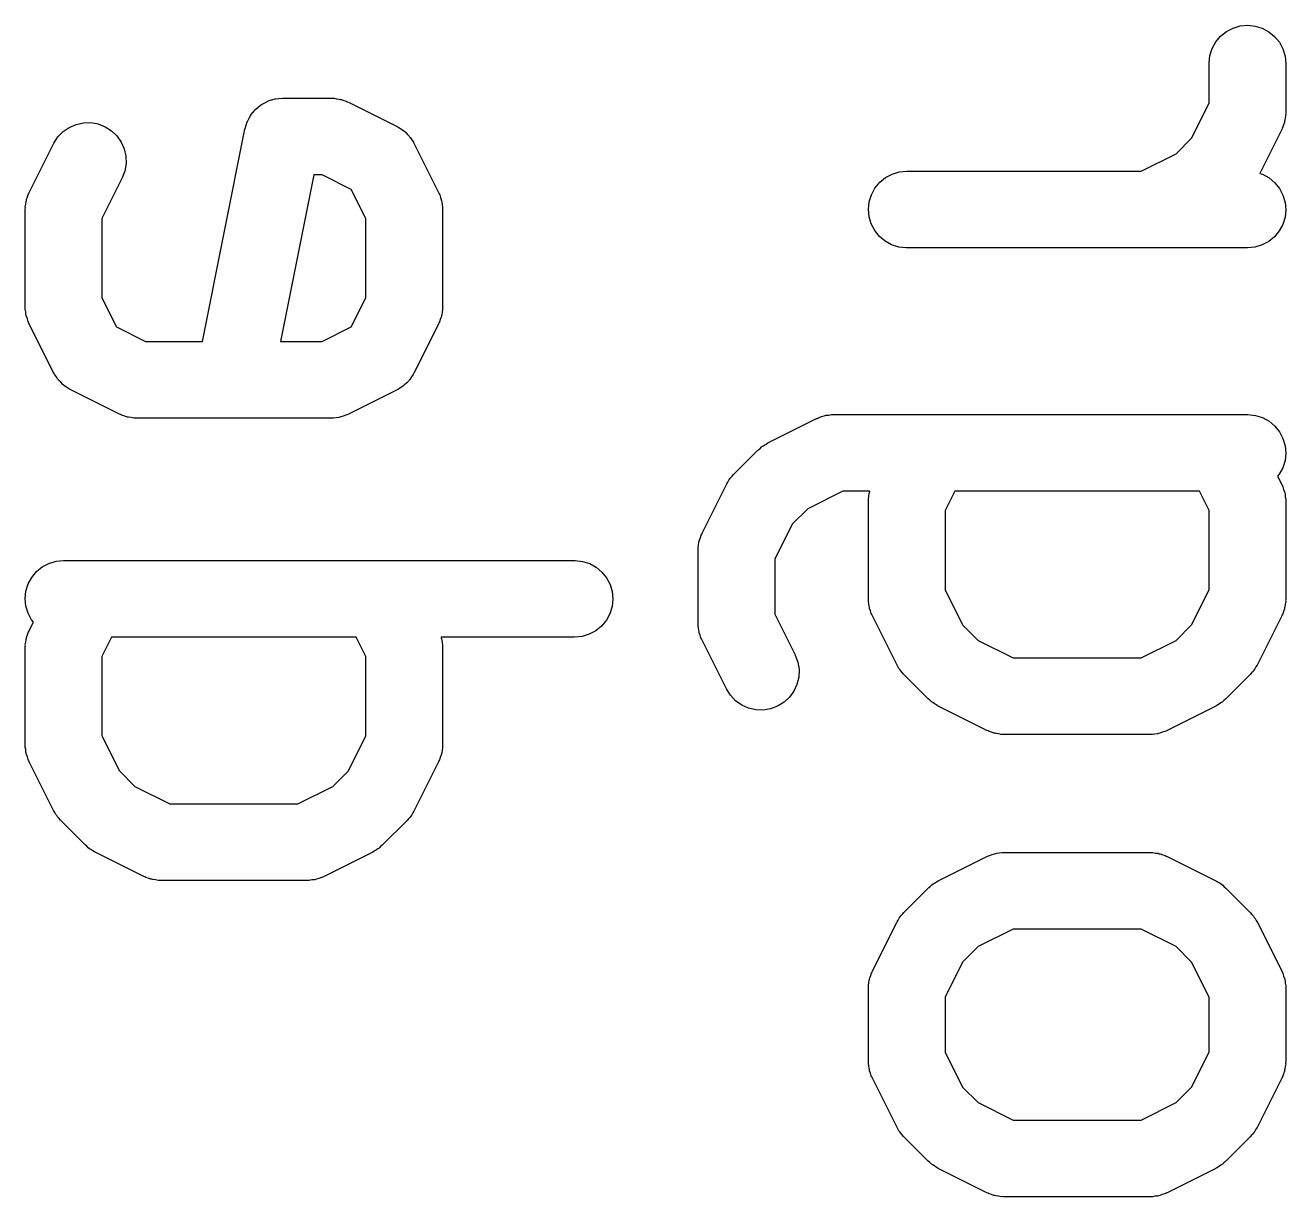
# Model space of a CAD drawing. Extents: x 6.3 to 49.3, y 9.3 to 45.7.
# Drawn here: x 7.973 to 10.439, y 34.432 to 36.725 of the extents above; entities that cross this region are included whole.
import ezdxf

# ---------------------------------------------------------------- set-up
doc = ezdxf.new("R2010")
doc.units = 0
doc.layers.add('BLACK', color=7, linetype='CONTINUOUS')

msp = doc.modelspace()

# ---------------------------------------------------------------- linework, layer by layer
at = {"layer": 'BLACK', "linetype": 'CONTINUOUS'}
for p, q in [((10.3118, 36.7035), (10.3232, 36.7126)), ((10.3232, 36.7126), (10.3362, 36.7194)), ((10.3362, 36.7194), (10.3502, 36.7236)), ((10.3502, 36.7236), (10.3648, 36.7249)), ((10.3648, 36.7249), (10.3794, 36.7233)), ((10.3794, 36.7233), (10.3933, 36.719)), ((10.3933, 36.719), (10.4062, 36.7121)), ((10.4062, 36.7121), (10.4175, 36.7027)), ((10.2953, 36.6794), (10.3024, 36.6923)), ((10.3024, 36.6923), (10.3118, 36.7035)), ((10.4175, 36.7027), (10.4268, 36.6914)), ((10.4268, 36.6914), (10.4336, 36.6785)), ((10.2893, 36.6509), (10.2909, 36.6655)), ((10.2909, 36.6655), (10.2953, 36.6794)), ((10.4336, 36.6785), (10.4379, 36.6644)), ((10.4379, 36.6644), (10.4393, 36.6499)), ((10.2893, 36.6499), (10.2893, 36.6509)), ((10.2893, 36.5723), (10.2893, 36.6499)), ((10.4393, 36.6499), (10.4393, 36.5546)), ((8.46228, 36.5807), (8.46919, 36.5813)), ((8.46919, 36.5813), (8.47619, 36.582)), ((8.47619, 36.582), (8.57143, 36.582)), ((8.57143, 36.582), (8.57247, 36.582)), ((8.57247, 36.582), (8.57467, 36.5818)), ((8.57467, 36.5818), (8.57688, 36.5818)), ((8.57688, 36.5818), (8.58193, 36.581)), ((8.58193, 36.581), (8.58702, 36.5804)), ((8.41887, 36.5548), (8.42334, 36.5602)), ((8.42334, 36.5602), (8.4236, 36.5605)), ((8.4236, 36.5605), (8.42382, 36.5607)), ((8.42382, 36.5607), (8.42924, 36.5651)), ((8.42924, 36.5651), (8.43469, 36.5695)), ((8.43469, 36.5695), (8.43498, 36.5697)), ((8.43498, 36.5697), (8.43524, 36.5699)), ((8.43524, 36.5699), (8.44139, 36.5731)), ((8.44139, 36.5731), (8.44761, 36.5764)), ((8.44761, 36.5764), (8.44793, 36.5765)), ((8.44793, 36.5765), (8.44823, 36.5766)), ((8.44823, 36.5766), (8.45486, 36.5786)), ((8.45486, 36.5786), (8.46162, 36.5806)), ((8.46162, 36.5806), (8.46196, 36.5806)), ((8.46196, 36.5806), (8.46228, 36.5807)), ((8.58702, 36.5804), (8.58912, 36.5797)), ((8.58912, 36.5797), (8.5913, 36.5793)), ((8.5913, 36.5793), (8.59609, 36.5775)), ((8.59609, 36.5775), (8.60097, 36.576)), ((8.60097, 36.576), (8.60291, 36.5749)), ((8.60291, 36.5749), (8.60497, 36.5741)), ((8.60497, 36.5741), (8.70021, 36.5265)), ((10.255, 36.5038), (10.2893, 36.5723)), ((8.07227, 36.5308), (8.08657, 36.5339)), ((8.08657, 36.5339), (8.10121, 36.5342)), ((8.10121, 36.5342), (8.11562, 36.5316)), ((8.11562, 36.5316), (8.12925, 36.5263)), ((8.40497, 36.5294), (8.40705, 36.5361)), ((8.40705, 36.5361), (8.40721, 36.5364)), ((8.40721, 36.5364), (8.40731, 36.5367)), ((8.40731, 36.5367), (8.41066, 36.5428)), ((8.41066, 36.5428), (8.41401, 36.549)), ((8.41401, 36.549), (8.41423, 36.5492)), ((8.41423, 36.5492), (8.41439, 36.5495)), ((8.41439, 36.5495), (8.41887, 36.5548)), ((10.4366, 36.5348), (10.4348, 36.53)), ((10.437, 36.537), (10.4366, 36.5348)), ((10.4376, 36.539), (10.437, 36.537)), ((10.4382, 36.5441), (10.4376, 36.539)), ((10.4391, 36.5492), (10.4382, 36.5441)), ((10.4393, 36.5536), (10.439, 36.5514)), ((10.439, 36.5514), (10.4391, 36.5492)), ((10.4393, 36.5546), (10.4393, 36.5536)), ((8.0366, 36.5062), (8.04679, 36.5167)), ((8.04679, 36.5167), (8.05884, 36.525)), ((8.05884, 36.525), (8.07227, 36.5308)), ((8.12925, 36.5263), (8.14158, 36.5184)), ((8.14158, 36.5184), (8.15215, 36.5082)), ((8.15215, 36.5082), (8.16056, 36.4963)), ((8.31947, 36.1058), (8.40265, 36.5217)), ((8.40265, 36.5217), (8.40272, 36.5221)), ((8.40272, 36.5221), (8.40272, 36.5221)), ((8.40272, 36.5221), (8.40273, 36.5221)), ((8.40273, 36.5221), (8.40286, 36.5228)), ((8.40286, 36.5228), (8.40497, 36.5294)), ((8.70021, 36.5265), (8.70114, 36.526)), ((8.70114, 36.526), (8.70251, 36.5251)), ((8.70251, 36.5251), (8.70398, 36.5245)), ((8.70398, 36.5245), (8.70862, 36.5212)), ((8.70862, 36.5212), (8.71342, 36.518)), ((8.71342, 36.518), (8.71458, 36.5169)), ((8.71458, 36.5169), (8.7159, 36.516)), ((8.7159, 36.516), (8.71983, 36.5118)), ((8.71983, 36.5118), (8.72392, 36.5078)), ((8.72392, 36.5078), (8.72484, 36.5065)), ((10.4314, 36.5211), (10.3883, 36.4349)), ((10.4322, 36.5232), (10.4314, 36.5211)), ((10.4332, 36.5251), (10.4322, 36.5232)), ((10.4348, 36.53), (10.4332, 36.5251)), ((7.98054, 36.3977), (8.02816, 36.4929)), ((8.02816, 36.4929), (8.02863, 36.4939)), ((8.02863, 36.4939), (8.0366, 36.5062)), ((8.16056, 36.4963), (8.16647, 36.4829)), ((8.16647, 36.4829), (8.16967, 36.4686)), ((8.72484, 36.5065), (8.72596, 36.5053)), ((8.72596, 36.5053), (8.72899, 36.5005)), ((8.72899, 36.5005), (8.73224, 36.4958)), ((8.73224, 36.4958), (8.73289, 36.4943)), ((8.73289, 36.4943), (8.73375, 36.4929)), ((8.73375, 36.4929), (8.78137, 36.3977)), ((10.2246, 36.4734), (10.255, 36.5038)), ((8.16967, 36.4686), (8.17004, 36.454)), ((10.1561, 36.4392), (10.2246, 36.4734)), ((8.16756, 36.4395), (8.16232, 36.4259)), ((8.17004, 36.454), (8.16756, 36.4395)), ((9.65611, 36.4266), (9.66904, 36.4335)), ((9.66904, 36.4335), (9.68305, 36.4377)), ((9.68305, 36.4377), (9.69762, 36.4392)), ((9.69762, 36.4392), (10.1561, 36.4392)), ((10.3883, 36.4349), (10.3938, 36.4331)), ((10.3938, 36.4331), (10.4067, 36.4261)), ((8.16232, 36.4259), (8.12262, 36.3465)), ((8.53768, 36.432), (8.47244, 36.1058)), ((8.55372, 36.432), (8.53768, 36.432)), ((8.61076, 36.4035), (8.55372, 36.432)), ((9.63544, 36.4061), (9.64477, 36.4174)), ((9.64477, 36.4174), (9.65611, 36.4266)), ((10.4067, 36.4261), (10.4179, 36.4166)), ((10.4179, 36.4166), (10.427, 36.4052)), ((7.97492, 36.3819), (7.9753, 36.384)), ((7.9753, 36.384), (7.97714, 36.3888)), ((7.97714, 36.3888), (7.97868, 36.3937)), ((7.97868, 36.3937), (7.97975, 36.3956)), ((7.97975, 36.3956), (7.98054, 36.3977)), ((8.63928, 36.3465), (8.61076, 36.4035)), ((8.78137, 36.3977), (8.78183, 36.3968)), ((8.78183, 36.3968), (8.78259, 36.3947)), ((8.78259, 36.3947), (8.78363, 36.3927)), ((8.78363, 36.3927), (8.78511, 36.3878)), ((8.78511, 36.3878), (8.78687, 36.383)), ((9.62415, 36.3792), (9.62848, 36.3932)), ((9.62848, 36.3932), (9.63544, 36.4061)), ((10.427, 36.4052), (10.4338, 36.3923)), ((10.4338, 36.3923), (10.438, 36.3782)), ((7.97262, 36.3642), (7.97263, 36.3652)), ((7.97262, 36.1737), (7.97262, 36.3642)), ((7.97263, 36.3652), (7.97287, 36.3674)), ((7.97282, 36.3696), (7.97369, 36.3747)), ((7.97287, 36.3674), (7.97282, 36.3696)), ((7.97369, 36.3747), (7.97426, 36.3798)), ((7.97426, 36.3798), (7.97492, 36.3819)), ((8.78687, 36.383), (8.78722, 36.3809)), ((8.78722, 36.3809), (8.78786, 36.3787)), ((8.78786, 36.3787), (8.78836, 36.3736)), ((8.78836, 36.3736), (8.78916, 36.3686)), ((8.78916, 36.3686), (8.78907, 36.3664)), ((8.78907, 36.3664), (8.78928, 36.3642)), ((8.78928, 36.3642), (8.78928, 36.1737)), ((9.62262, 36.3647), (9.62415, 36.3792)), ((9.62395, 36.3501), (9.62262, 36.3647)), ((10.4393, 36.3636), (10.4378, 36.3491)), ((10.438, 36.3782), (10.4393, 36.3636)), ((8.12262, 36.3465), (8.12262, 36.1914)), ((8.63928, 36.1914), (8.63928, 36.3465)), ((9.62808, 36.3361), (9.62395, 36.3501)), ((9.63486, 36.3231), (9.62808, 36.3361)), ((10.4334, 36.3351), (10.4265, 36.3222)), ((10.4378, 36.3491), (10.4334, 36.3351)), ((9.64403, 36.3117), (9.63486, 36.3231)), ((9.65525, 36.3023), (9.64403, 36.3117)), ((10.4171, 36.3109), (10.4058, 36.3017)), ((10.4265, 36.3222), (10.4171, 36.3109)), ((9.66807, 36.2952), (9.65525, 36.3023)), ((9.68203, 36.2908), (9.66807, 36.2952)), ((9.69657, 36.2892), (9.68203, 36.2908)), ((9.69762, 36.2892), (9.69657, 36.2892)), ((10.3643, 36.2892), (9.69762, 36.2892)), ((10.3789, 36.2906), (10.3643, 36.2892)), ((10.3929, 36.2948), (10.3789, 36.2906)), ((10.4058, 36.3017), (10.3929, 36.2948)), ((8.12262, 36.1914), (8.15114, 36.1344)), ((8.61076, 36.1344), (8.63928, 36.1914)), ((7.97283, 36.1715), (7.97262, 36.1737)), ((7.97275, 36.1693), (7.97283, 36.1715)), ((7.97355, 36.1642), (7.97275, 36.1693)), ((7.97405, 36.1591), (7.97355, 36.1642)), ((8.78822, 36.1632), (8.78765, 36.1581)), ((8.78909, 36.1682), (8.78822, 36.1632)), ((8.78928, 36.1726), (8.78903, 36.1704)), ((8.78903, 36.1704), (8.78909, 36.1682)), ((8.78928, 36.1737), (8.78928, 36.1726)), ((7.97469, 36.157), (7.97405, 36.1591)), ((7.97503, 36.1548), (7.97469, 36.157)), ((7.97679, 36.15), (7.97503, 36.1548)), ((7.97828, 36.1451), (7.97679, 36.15)), ((7.97931, 36.1432), (7.97828, 36.1451)), ((7.98007, 36.1411), (7.97931, 36.1432)), ((7.98054, 36.1401), (7.98007, 36.1411)), ((8.02816, 36.0449), (7.98054, 36.1401)), ((8.78137, 36.1401), (8.73375, 36.0449)), ((8.78216, 36.1422), (8.78137, 36.1401)), ((8.78322, 36.1441), (8.78216, 36.1422)), ((8.78477, 36.149), (8.78322, 36.1441)), ((8.7866, 36.1538), (8.78477, 36.149)), ((8.78698, 36.156), (8.7866, 36.1538)), ((8.78765, 36.1581), (8.78698, 36.156)), ((8.15114, 36.1344), (8.20818, 36.1058)), ((8.55372, 36.1058), (8.61076, 36.1344)), ((8.20818, 36.1058), (8.31947, 36.1058)), ((8.47244, 36.1058), (8.55372, 36.1058)), ((8.02902, 36.0435), (8.02816, 36.0449)), ((8.02966, 36.0421), (8.02902, 36.0435)), ((8.03291, 36.0374), (8.02966, 36.0421)), ((8.73172, 36.0411), (8.72842, 36.0365)), ((8.73239, 36.0426), (8.73172, 36.0411)), ((8.73327, 36.044), (8.73239, 36.0426)), ((8.73375, 36.0449), (8.73327, 36.044)), ((8.03595, 36.0325), (8.03291, 36.0374)), ((8.03706, 36.0313), (8.03595, 36.0325)), ((8.03798, 36.03), (8.03706, 36.0313)), ((8.04207, 36.026), (8.03798, 36.03)), ((8.046, 36.0219), (8.04207, 36.026)), ((8.04732, 36.0209), (8.046, 36.0219)), ((8.04848, 36.0198), (8.04732, 36.0209)), ((8.05328, 36.0167), (8.04848, 36.0198)), ((8.05792, 36.0134), (8.05328, 36.0167)), ((8.70777, 36.0161), (8.70307, 36.0129)), ((8.7126, 36.0192), (8.70777, 36.0161)), ((8.71378, 36.0203), (8.7126, 36.0192)), ((8.71511, 36.0212), (8.71378, 36.0203)), ((8.71908, 36.0253), (8.71511, 36.0212)), ((8.72324, 36.0292), (8.71908, 36.0253)), ((8.72418, 36.0305), (8.72324, 36.0292)), ((8.72531, 36.0317), (8.72418, 36.0305)), ((8.72842, 36.0365), (8.72531, 36.0317)), ((8.0594, 36.0127), (8.05792, 36.0134)), ((8.06076, 36.0118), (8.0594, 36.0127)), ((8.0617, 36.0114), (8.06076, 36.0118)), ((8.15693, 35.9638), (8.0617, 36.0114)), ((8.70021, 36.0114), (8.60497, 35.9638)), ((8.70158, 36.0122), (8.70021, 36.0114)), ((8.70307, 36.0129), (8.70158, 36.0122)), ((8.159, 35.963), (8.15693, 35.9638)), ((8.16093, 35.9619), (8.159, 35.963)), ((8.16581, 35.9604), (8.16093, 35.9619)), ((8.1706, 35.9585), (8.16581, 35.9604)), ((8.17278, 35.9581), (8.1706, 35.9585)), ((8.17488, 35.9575), (8.17278, 35.9581)), ((8.17997, 35.9569), (8.17488, 35.9575)), ((8.18503, 35.956), (8.17997, 35.9569)), ((8.18723, 35.9561), (8.18503, 35.956)), ((8.18943, 35.9558), (8.18723, 35.9561)), ((8.19048, 35.9558), (8.18943, 35.9558)), ((8.57143, 35.9558), (8.19048, 35.9558)), ((8.57362, 35.956), (8.57143, 35.9558)), ((8.57583, 35.956), (8.57362, 35.956)), ((8.58089, 35.9568), (8.57583, 35.956)), ((8.586, 35.9573), (8.58089, 35.9568)), ((8.58812, 35.9579), (8.586, 35.9573)), ((8.59029, 35.9582), (8.58812, 35.9579)), ((8.59509, 35.96), (8.59029, 35.9582)), ((8.60001, 35.9615), (8.59509, 35.96)), ((8.60196, 35.9625), (8.60001, 35.9615)), ((8.60403, 35.9633), (8.60196, 35.9625)), ((8.60497, 35.9638), (8.60403, 35.9633)), ((9.42598, 35.9074), (9.52122, 35.9551)), ((9.52122, 35.9551), (9.52216, 35.9555)), ((9.52216, 35.9555), (9.52423, 35.9563)), ((9.52423, 35.9563), (9.52618, 35.9573)), ((9.52618, 35.9573), (9.53109, 35.9588)), ((9.53109, 35.9588), (9.5359, 35.9606)), ((9.5359, 35.9606), (9.53807, 35.9609)), ((9.53807, 35.9609), (9.54019, 35.9615)), ((9.54019, 35.9615), (9.5453, 35.962)), ((9.5453, 35.962), (9.55036, 35.9628)), ((9.55036, 35.9628), (9.55257, 35.9628)), ((9.55257, 35.9628), (9.55476, 35.963)), ((9.55476, 35.963), (10.3643, 35.963)), ((10.3643, 35.963), (10.3653, 35.963)), ((10.3653, 35.963), (10.3799, 35.9613)), ((10.3799, 35.9613), (10.3938, 35.9569)), ((10.3938, 35.9569), (10.4067, 35.9499)), ((10.4067, 35.9499), (10.4179, 35.9405)), ((10.4179, 35.9405), (10.427, 35.929)), ((10.427, 35.929), (10.4338, 35.9161)), ((10.4338, 35.9161), (10.438, 35.902)), ((9.35887, 35.8458), (9.40649, 35.8934)), ((9.40649, 35.8934), (9.40724, 35.8941)), ((9.40724, 35.8941), (9.41053, 35.8968)), ((9.41053, 35.8968), (9.41359, 35.8996)), ((9.41359, 35.8996), (9.41624, 35.9013)), ((9.41624, 35.9013), (9.41868, 35.9033)), ((9.41868, 35.9033), (9.42241, 35.9052)), ((9.42241, 35.9052), (9.42598, 35.9074)), ((10.438, 35.902), (10.4393, 35.8875)), ((10.4378, 35.8729), (10.4334, 35.8589)), ((10.4393, 35.8875), (10.4378, 35.8729)), ((9.35326, 35.8395), (9.35619, 35.8425)), ((9.35619, 35.8425), (9.35887, 35.8458)), ((10.4265, 35.846), (10.4234, 35.8423)), ((10.4234, 35.8423), (10.4314, 35.8263)), ((10.4334, 35.8589), (10.4265, 35.846)), ((9.2972, 35.731), (9.34482, 35.8263)), ((9.34482, 35.8263), (9.3453, 35.8272)), ((9.3453, 35.8272), (9.34759, 35.8308)), ((9.34759, 35.8308), (9.34958, 35.8345)), ((9.34958, 35.8345), (9.35156, 35.8369)), ((9.35156, 35.8369), (9.35326, 35.8395)), ((10.4314, 35.8263), (10.4318, 35.8253)), ((10.4318, 35.8253), (10.4326, 35.8233)), ((10.4326, 35.8233), (10.4336, 35.8213)), ((10.4336, 35.8213), (10.4351, 35.8164)), ((10.4351, 35.8164), (10.4369, 35.8116)), ((9.57247, 35.813), (9.50395, 35.7787)), ((9.62544, 35.813), (9.57247, 35.813)), ((9.62262, 35.7927), (9.62263, 35.7938)), ((9.62262, 35.6023), (9.62262, 35.7927)), ((9.62263, 35.7938), (9.62287, 35.796)), ((9.62282, 35.7982), (9.62369, 35.8032)), ((9.62287, 35.796), (9.62282, 35.7982)), ((9.62369, 35.8032), (9.62426, 35.8083)), ((9.62426, 35.8083), (9.62492, 35.8104)), ((9.62492, 35.8104), (9.6253, 35.8126)), ((9.6253, 35.8126), (9.62544, 35.813)), ((9.79159, 35.813), (9.77262, 35.775)), ((10.2703, 35.813), (9.79159, 35.813)), ((10.2893, 35.775), (10.2703, 35.813)), ((10.4369, 35.8116), (10.4372, 35.8094)), ((10.4372, 35.8094), (10.4379, 35.8073)), ((10.4379, 35.8073), (10.4384, 35.8022)), ((10.4384, 35.8022), (10.4392, 35.7971)), ((10.4392, 35.7971), (10.4391, 35.7949)), ((10.4391, 35.7949), (10.4393, 35.7927)), ((10.4393, 35.7927), (10.4393, 35.6023)), ((9.50395, 35.7787), (9.47354, 35.7483)), ((9.77262, 35.775), (9.77262, 35.62)), ((10.2893, 35.62), (10.2893, 35.775)), ((9.47354, 35.7483), (9.43928, 35.6798)), ((9.29196, 35.7174), (9.2938, 35.7222)), ((9.2938, 35.7222), (9.29535, 35.727)), ((9.29535, 35.727), (9.29641, 35.729)), ((9.29641, 35.729), (9.2972, 35.731)), ((9.28928, 35.6975), (9.28929, 35.6985)), ((9.28928, 35.5546), (9.28928, 35.6975)), ((9.28929, 35.6985), (9.28954, 35.7007)), ((9.28948, 35.7029), (9.29035, 35.708)), ((9.28954, 35.7007), (9.28948, 35.7029)), ((9.29035, 35.708), (9.29092, 35.7131)), ((9.29092, 35.7131), (9.29159, 35.7152)), ((9.29159, 35.7152), (9.29196, 35.7174)), ((8.00611, 35.6647), (8.01904, 35.6716)), ((8.01904, 35.6716), (8.03305, 35.6758)), ((8.03305, 35.6758), (8.04762, 35.6773)), ((8.04762, 35.6773), (9.04762, 35.6773)), ((9.04762, 35.6773), (9.04867, 35.6773)), ((9.04867, 35.6773), (9.06321, 35.6756)), ((9.06321, 35.6756), (9.07716, 35.6712)), ((9.07716, 35.6712), (9.08999, 35.6641)), ((9.43928, 35.6798), (9.43928, 35.5723)), ((7.97848, 35.6313), (7.98544, 35.6442)), ((7.98544, 35.6442), (7.99477, 35.6555)), ((7.99477, 35.6555), (8.00611, 35.6647)), ((9.08999, 35.6641), (9.1012, 35.6547)), ((9.1012, 35.6547), (9.11038, 35.6433)), ((7.97415, 35.6173), (7.97848, 35.6313)), ((9.11038, 35.6433), (9.11716, 35.6304)), ((9.11716, 35.6304), (9.12129, 35.6163)), ((9.77262, 35.62), (9.80688, 35.5515)), ((10.255, 35.5515), (10.2893, 35.62)), ((7.97262, 35.6028), (7.97415, 35.6173)), ((7.97395, 35.5882), (7.97262, 35.6028)), ((9.12262, 35.6017), (9.12109, 35.5872)), ((9.12129, 35.6163), (9.12262, 35.6017)), ((9.62283, 35.6001), (9.62262, 35.6023)), ((9.62275, 35.5979), (9.62283, 35.6001)), ((9.62355, 35.5928), (9.62275, 35.5979)), ((10.4391, 35.5968), (10.4382, 35.5918)), ((10.4393, 35.6012), (10.439, 35.599)), ((10.439, 35.599), (10.4391, 35.5968)), ((10.4393, 35.6023), (10.4393, 35.6012)), ((7.97808, 35.5742), (7.97395, 35.5882)), ((7.98486, 35.5612), (7.97808, 35.5742)), ((9.11676, 35.5732), (9.1098, 35.5603)), ((9.12109, 35.5872), (9.11676, 35.5732)), ((9.43928, 35.5723), (9.47899, 35.4929)), ((9.62405, 35.5877), (9.62355, 35.5928)), ((9.62469, 35.5856), (9.62405, 35.5877)), ((9.62503, 35.5834), (9.62469, 35.5856)), ((9.62679, 35.5786), (9.62503, 35.5834)), ((9.62828, 35.5737), (9.62679, 35.5786)), ((9.62931, 35.5717), (9.62828, 35.5737)), ((9.63007, 35.5697), (9.62931, 35.5717)), ((9.63054, 35.5687), (9.63007, 35.5697)), ((10.4322, 35.5708), (10.4314, 35.5687)), ((10.4332, 35.5727), (10.4322, 35.5708)), ((10.4348, 35.5776), (10.4332, 35.5727)), ((10.4366, 35.5824), (10.4348, 35.5776)), ((10.437, 35.5846), (10.4366, 35.5824)), ((10.4376, 35.5867), (10.437, 35.5846)), ((10.4382, 35.5918), (10.4376, 35.5867)), ((7.98054, 35.5406), (7.98855, 35.5566)), ((7.98855, 35.5566), (7.98486, 35.5612)), ((9.10047, 35.549), (9.08912, 35.5398)), ((9.1098, 35.5603), (9.10047, 35.549)), ((9.2895, 35.5524), (9.28928, 35.5546)), ((9.28941, 35.5502), (9.2895, 35.5524)), ((9.29021, 35.5452), (9.28941, 35.5502)), ((9.29071, 35.5401), (9.29021, 35.5452)), ((9.67816, 35.4735), (9.63054, 35.5687)), ((9.80688, 35.5515), (9.83728, 35.521)), ((10.2246, 35.521), (10.255, 35.5515)), ((10.4314, 35.5687), (10.3837, 35.4735)), ((7.97369, 35.5175), (7.97426, 35.5226)), ((7.97426, 35.5226), (7.97492, 35.5247)), ((7.97492, 35.5247), (7.9753, 35.5269)), ((7.9753, 35.5269), (7.97714, 35.5317)), ((7.97714, 35.5317), (7.97868, 35.5366)), ((7.97868, 35.5366), (7.97975, 35.5385)), ((7.97975, 35.5385), (7.98054, 35.5406)), ((8.14159, 35.5273), (8.12262, 35.4893)), ((8.62031, 35.5273), (8.14159, 35.5273)), ((8.63928, 35.4893), (8.62031, 35.5273)), ((9.04762, 35.5273), (8.78637, 35.5273)), ((8.78637, 35.5273), (8.78687, 35.5259)), ((8.78687, 35.5259), (8.78722, 35.5237)), ((8.78722, 35.5237), (8.78786, 35.5216)), ((8.78786, 35.5216), (8.78836, 35.5165)), ((9.06219, 35.5287), (9.04762, 35.5273)), ((9.0762, 35.5329), (9.06219, 35.5287)), ((9.08912, 35.5398), (9.0762, 35.5329)), ((9.29135, 35.538), (9.29071, 35.5401)), ((9.2917, 35.5358), (9.29135, 35.538)), ((9.29346, 35.531), (9.2917, 35.5358)), ((9.29494, 35.5261), (9.29346, 35.531)), ((9.29598, 35.5241), (9.29494, 35.5261)), ((9.29674, 35.522), (9.29598, 35.5241)), ((9.2972, 35.5211), (9.29674, 35.522)), ((9.34482, 35.4259), (9.2972, 35.5211)), ((9.83728, 35.521), (9.9058, 35.4868)), ((10.1561, 35.4868), (10.2246, 35.521)), ((7.97262, 35.507), (7.97263, 35.5081)), ((7.97262, 35.3165), (7.97262, 35.507)), ((7.97263, 35.5081), (7.97287, 35.5103)), ((7.97282, 35.5125), (7.97369, 35.5175)), ((7.97287, 35.5103), (7.97282, 35.5125)), ((8.78836, 35.5165), (8.78916, 35.5114)), ((8.78916, 35.5114), (8.78907, 35.5092)), ((8.78907, 35.5092), (8.78928, 35.507)), ((8.78928, 35.507), (8.78928, 35.3165)), ((8.12262, 35.4893), (8.12262, 35.3343)), ((8.63928, 35.3343), (8.63928, 35.4893)), ((9.47899, 35.4929), (9.47945, 35.492)), ((9.47945, 35.492), (9.48449, 35.4783)), ((9.48449, 35.4783), (9.48677, 35.4638)), ((9.6804, 35.4699), (9.67816, 35.4735)), ((9.9058, 35.4868), (10.1561, 35.4868)), ((10.3833, 35.4725), (10.381, 35.469)), ((10.3837, 35.4735), (10.3833, 35.4725)), ((9.4862, 35.4492), (9.4828, 35.4349)), ((9.48677, 35.4638), (9.4862, 35.4492)), ((9.68234, 35.4662), (9.6804, 35.4699)), ((9.68428, 35.4637), (9.68234, 35.4662)), ((9.68595, 35.4611), (9.68428, 35.4637)), ((9.68884, 35.458), (9.68595, 35.4611)), ((9.69147, 35.4547), (9.68884, 35.458)), ((9.6922, 35.454), (9.69147, 35.4547)), ((9.73982, 35.4064), (9.6922, 35.454)), ((10.3697, 35.454), (10.3221, 35.4064)), ((10.3724, 35.4572), (10.3697, 35.454)), ((10.3753, 35.4603), (10.3724, 35.4572)), ((10.377, 35.4629), (10.3753, 35.4603)), ((10.379, 35.4653), (10.377, 35.4629)), ((10.381, 35.469), (10.379, 35.4653)), ((9.35261, 35.4135), (9.34482, 35.4259)), ((9.4767, 35.4216), (9.46813, 35.4098)), ((9.4828, 35.4349), (9.4767, 35.4216)), ((9.36266, 35.4028), (9.35261, 35.4135)), ((9.37459, 35.3943), (9.36266, 35.4028)), ((9.45742, 35.3998), (9.44497, 35.3921)), ((9.46813, 35.4098), (9.45742, 35.3998)), ((9.74308, 35.4037), (9.73982, 35.4064)), ((9.7461, 35.4008), (9.74308, 35.4037)), ((9.74872, 35.3991), (9.7461, 35.4008)), ((9.75113, 35.3971), (9.74872, 35.3991)), ((9.75484, 35.3951), (9.75113, 35.3971)), ((10.3123, 35.3985), (10.3099, 35.3965)), ((10.315, 35.4001), (10.3123, 35.3985)), ((10.318, 35.403), (10.315, 35.4001)), ((10.3213, 35.4056), (10.318, 35.403)), ((10.3221, 35.4064), (10.3213, 35.4056)), ((9.38794, 35.3883), (9.37459, 35.3943)), ((9.4022, 35.385), (9.38794, 35.3883)), ((9.41683, 35.3846), (9.4022, 35.385)), ((9.43127, 35.3869), (9.41683, 35.3846)), ((9.44497, 35.3921), (9.43127, 35.3869)), ((9.75838, 35.3928), (9.75484, 35.3951)), ((9.75932, 35.3923), (9.75838, 35.3928)), ((9.85455, 35.3447), (9.75932, 35.3923)), ((10.3026, 35.3923), (10.2073, 35.3447)), ((10.3062, 35.3946), (10.3026, 35.3923)), ((10.3099, 35.3965), (10.3062, 35.3946)), ((8.12262, 35.3343), (8.15688, 35.2657)), ((8.60503, 35.2657), (8.63928, 35.3343)), ((9.85661, 35.3439), (9.85455, 35.3447)), ((9.85855, 35.3429), (9.85661, 35.3439)), ((9.86343, 35.3413), (9.85855, 35.3429)), ((9.86822, 35.3395), (9.86343, 35.3413)), ((9.8704, 35.3391), (9.86822, 35.3395)), ((9.8725, 35.3384), (9.8704, 35.3391)), ((9.87759, 35.3379), (9.8725, 35.3384)), ((9.88265, 35.337), (9.87759, 35.3379)), ((9.88485, 35.337), (9.88265, 35.337)), ((9.88705, 35.3368), (9.88485, 35.337)), ((9.88809, 35.3368), (9.88705, 35.3368)), ((10.1738, 35.3368), (9.88809, 35.3368)), ((10.176, 35.337), (10.1738, 35.3368)), ((10.1782, 35.3369), (10.176, 35.337)), ((10.1833, 35.3377), (10.1782, 35.3369)), ((10.1884, 35.3382), (10.1833, 35.3377)), ((10.1905, 35.3389), (10.1884, 35.3382)), ((10.1927, 35.3392), (10.1905, 35.3389)), ((10.1975, 35.341), (10.1927, 35.3392)), ((10.2024, 35.3424), (10.1975, 35.341)), ((10.2043, 35.3435), (10.2024, 35.3424)), ((10.2064, 35.3442), (10.2043, 35.3435)), ((10.2073, 35.3447), (10.2064, 35.3442)), ((7.97283, 35.3144), (7.97262, 35.3165)), ((7.97275, 35.3121), (7.97283, 35.3144)), ((7.97355, 35.3071), (7.97275, 35.3121)), ((7.97405, 35.302), (7.97355, 35.3071)), ((7.97469, 35.2999), (7.97405, 35.302)), ((7.97503, 35.2977), (7.97469, 35.2999)), ((8.78698, 35.2989), (8.7866, 35.2967)), ((8.78765, 35.301), (8.78698, 35.2989)), ((8.78822, 35.306), (8.78765, 35.301)), ((8.78909, 35.3111), (8.78822, 35.306)), ((8.78928, 35.3155), (8.78903, 35.3133)), ((8.78903, 35.3133), (8.78909, 35.3111)), ((8.78928, 35.3165), (8.78928, 35.3155)), ((7.97679, 35.2929), (7.97503, 35.2977)), ((7.97828, 35.288), (7.97679, 35.2929)), ((7.97931, 35.286), (7.97828, 35.288)), ((7.98007, 35.2839), (7.97931, 35.286)), ((7.98054, 35.283), (7.98007, 35.2839)), ((8.02816, 35.1878), (7.98054, 35.283)), ((8.78137, 35.283), (8.73375, 35.1878)), ((8.78216, 35.2851), (8.78137, 35.283)), ((8.78322, 35.287), (8.78216, 35.2851)), ((8.78477, 35.2919), (8.78322, 35.287)), ((8.7866, 35.2967), (8.78477, 35.2919)), ((8.15688, 35.2657), (8.18728, 35.2353)), ((8.57462, 35.2353), (8.60503, 35.2657)), ((8.18728, 35.2353), (8.2558, 35.2011)), ((8.5061, 35.2011), (8.57462, 35.2353)), ((8.2558, 35.2011), (8.5061, 35.2011)), ((8.0304, 35.1842), (8.02816, 35.1878)), ((8.03234, 35.1805), (8.0304, 35.1842)), ((8.03428, 35.178), (8.03234, 35.1805)), ((8.03595, 35.1754), (8.03428, 35.178)), ((8.03884, 35.1723), (8.03595, 35.1754)), ((8.72701, 35.1772), (8.72531, 35.1746)), ((8.72899, 35.1796), (8.72701, 35.1772)), ((8.73098, 35.1833), (8.72899, 35.1796)), ((8.73327, 35.1868), (8.73098, 35.1833)), ((8.73375, 35.1878), (8.73327, 35.1868)), ((8.04147, 35.169), (8.03884, 35.1723)), ((8.0422, 35.1683), (8.04147, 35.169)), ((8.08982, 35.1207), (8.0422, 35.1683)), ((8.7197, 35.1683), (8.67208, 35.1207)), ((8.72237, 35.1715), (8.7197, 35.1683)), ((8.72531, 35.1746), (8.72237, 35.1715)), ((8.09308, 35.118), (8.08982, 35.1207)), ((8.0961, 35.115), (8.09308, 35.118)), ((8.09872, 35.1133), (8.0961, 35.115)), ((8.10113, 35.1114), (8.09872, 35.1133)), ((8.10484, 35.1094), (8.10113, 35.1114)), ((8.10838, 35.1071), (8.10484, 35.1094)), ((8.10932, 35.1066), (8.10838, 35.1071)), ((8.20455, 35.059), (8.10932, 35.1066)), ((8.65259, 35.1066), (8.55735, 35.059)), ((8.65616, 35.1089), (8.65259, 35.1066)), ((8.65989, 35.1108), (8.65616, 35.1089)), ((8.66233, 35.1127), (8.65989, 35.1108)), ((8.66498, 35.1144), (8.66233, 35.1127)), ((8.66804, 35.1173), (8.66498, 35.1144)), ((8.67133, 35.1199), (8.66804, 35.1173)), ((8.67208, 35.1207), (8.67133, 35.1199)), ((9.85952, 35.1002), (9.86442, 35.1017)), ((9.86442, 35.1017), (9.86923, 35.1034)), ((9.86923, 35.1034), (9.87141, 35.1038)), ((9.87141, 35.1038), (9.87353, 35.1044)), ((9.87353, 35.1044), (9.87863, 35.1049)), ((9.87863, 35.1049), (9.88369, 35.1057)), ((9.88369, 35.1057), (9.8859, 35.1056)), ((9.8859, 35.1056), (9.88809, 35.1058)), ((9.88809, 35.1058), (10.1738, 35.1058)), ((10.1738, 35.1058), (10.1749, 35.1058)), ((10.1749, 35.1058), (10.1771, 35.1056)), ((10.1771, 35.1056), (10.1793, 35.1056)), ((10.1793, 35.1056), (10.1843, 35.1048)), ((10.1843, 35.1048), (10.1894, 35.1042)), ((10.1894, 35.1042), (10.1915, 35.1035)), ((10.1915, 35.1035), (10.1937, 35.1032)), ((10.1937, 35.1032), (10.1985, 35.1013)), ((10.1985, 35.1013), (10.2034, 35.0998)), ((9.75932, 35.0503), (9.85455, 35.0979)), ((9.85455, 35.0979), (9.85549, 35.0984)), ((9.85549, 35.0984), (9.85757, 35.0991)), ((9.85757, 35.0991), (9.85952, 35.1002)), ((10.2034, 35.0998), (10.2053, 35.0987)), ((10.2053, 35.0987), (10.2073, 35.0979)), ((10.2073, 35.0979), (10.3026, 35.0503)), ((8.20661, 35.0582), (8.20455, 35.059)), ((8.20855, 35.0571), (8.20661, 35.0582)), ((8.21343, 35.0556), (8.20855, 35.0571)), ((8.21822, 35.0538), (8.21343, 35.0556)), ((8.2204, 35.0534), (8.21822, 35.0538)), ((8.2225, 35.0527), (8.2204, 35.0534)), ((8.22759, 35.0521), (8.2225, 35.0527)), ((8.23265, 35.0513), (8.22759, 35.0521)), ((8.53327, 35.052), (8.52821, 35.0512)), ((8.53838, 35.0525), (8.53327, 35.052)), ((8.5405, 35.0531), (8.53838, 35.0525)), ((8.54267, 35.0535), (8.5405, 35.0531)), ((8.54747, 35.0552), (8.54267, 35.0535)), ((8.55239, 35.0567), (8.54747, 35.0552)), ((8.55434, 35.0578), (8.55239, 35.0567)), ((8.55641, 35.0585), (8.55434, 35.0578)), ((8.55735, 35.059), (8.55641, 35.0585)), ((8.23485, 35.0513), (8.23265, 35.0513)), ((8.23705, 35.0511), (8.23485, 35.0513)), ((8.23809, 35.0511), (8.23705, 35.0511)), ((8.52381, 35.0511), (8.23809, 35.0511)), ((8.526, 35.0513), (8.52381, 35.0511)), ((8.52821, 35.0512), (8.526, 35.0513)), ((9.6922, 34.9886), (9.73982, 35.0362)), ((9.73982, 35.0362), (9.74057, 35.037)), ((9.74057, 35.037), (9.74386, 35.0396)), ((9.74386, 35.0396), (9.74692, 35.0425)), ((9.74692, 35.0425), (9.74957, 35.0442)), ((9.74957, 35.0442), (9.75201, 35.0461)), ((9.75201, 35.0461), (9.75575, 35.0481)), ((9.75575, 35.0481), (9.75932, 35.0503)), ((10.3026, 35.0503), (10.3035, 35.0498)), ((10.3035, 35.0498), (10.3071, 35.0475)), ((10.3071, 35.0475), (10.3108, 35.0455)), ((10.3108, 35.0455), (10.3132, 35.0436)), ((10.3132, 35.0436), (10.3158, 35.0419)), ((10.3158, 35.0419), (10.3188, 35.0389)), ((10.3188, 35.0389), (10.3221, 35.0362)), ((10.3221, 35.0362), (10.3697, 34.9886)), ((9.68291, 34.9773), (9.68489, 34.9797)), ((9.68489, 34.9797), (9.68659, 34.9824)), ((9.68659, 34.9824), (9.68953, 34.9854)), ((9.68953, 34.9854), (9.6922, 34.9886)), ((10.3697, 34.9886), (10.3704, 34.9879)), ((10.3704, 34.9879), (10.3731, 34.9846)), ((10.3731, 34.9846), (10.376, 34.9815)), ((10.376, 34.9815), (10.3776, 34.9789)), ((10.3776, 34.9789), (10.3796, 34.9764)), ((9.63054, 34.8739), (9.67816, 34.9691)), ((9.67816, 34.9691), (9.67863, 34.9701)), ((9.67863, 34.9701), (9.68093, 34.9736)), ((9.68093, 34.9736), (9.68291, 34.9773)), ((9.9058, 34.9558), (9.83728, 34.9216)), ((10.1561, 34.9558), (9.9058, 34.9558)), ((10.2246, 34.9216), (10.1561, 34.9558)), ((10.3796, 34.9764), (10.3815, 34.9727)), ((10.3815, 34.9727), (10.3837, 34.9691)), ((10.3837, 34.9691), (10.4314, 34.8739)), ((9.83728, 34.9216), (9.80688, 34.8912)), ((10.255, 34.8912), (10.2246, 34.9216)), ((9.80688, 34.8912), (9.77262, 34.8227)), ((10.2893, 34.8227), (10.255, 34.8912)), ((9.62369, 34.8509), (9.62426, 34.856)), ((9.62426, 34.856), (9.62492, 34.858)), ((9.62492, 34.858), (9.6253, 34.8602)), ((9.6253, 34.8602), (9.62714, 34.865)), ((9.62714, 34.865), (9.62868, 34.8699)), ((9.62868, 34.8699), (9.62975, 34.8718)), ((9.62975, 34.8718), (9.63054, 34.8739)), ((10.4314, 34.8739), (10.4318, 34.873)), ((10.4318, 34.873), (10.4326, 34.8709)), ((10.4326, 34.8709), (10.4336, 34.8689)), ((10.4336, 34.8689), (10.4351, 34.864)), ((10.4351, 34.864), (10.4369, 34.8592)), ((10.4369, 34.8592), (10.4372, 34.857)), ((10.4372, 34.857), (10.4379, 34.8549)), ((10.4379, 34.8549), (10.4384, 34.8498)), ((9.62262, 34.8404), (9.62263, 34.8414)), ((9.62262, 34.6975), (9.62262, 34.8404)), ((9.62263, 34.8414), (9.62287, 34.8436)), ((9.62282, 34.8458), (9.62369, 34.8509)), ((9.62287, 34.8436), (9.62282, 34.8458)), ((10.4384, 34.8498), (10.4392, 34.8448)), ((10.4392, 34.8448), (10.4391, 34.8426)), ((10.4391, 34.8426), (10.4393, 34.8404)), ((10.4393, 34.8404), (10.4393, 34.6975)), ((9.77262, 34.8227), (9.77262, 34.7152)), ((10.2893, 34.7152), (10.2893, 34.8227)), ((9.77262, 34.7152), (9.80688, 34.6467)), ((10.255, 34.6467), (10.2893, 34.7152)), ((9.62283, 34.6953), (9.62262, 34.6975)), ((9.62275, 34.6931), (9.62283, 34.6953)), ((9.62355, 34.688), (9.62275, 34.6931)), ((9.62405, 34.6829), (9.62355, 34.688)), ((9.62469, 34.6808), (9.62405, 34.6829)), ((10.4376, 34.6819), (10.437, 34.6798)), ((10.4382, 34.687), (10.4376, 34.6819)), ((10.4391, 34.6921), (10.4382, 34.687)), ((10.4393, 34.6965), (10.439, 34.6943)), ((10.439, 34.6943), (10.4391, 34.6921)), ((10.4393, 34.6975), (10.4393, 34.6965)), ((9.62503, 34.6786), (9.62469, 34.6808)), ((9.62679, 34.6738), (9.62503, 34.6786)), ((9.62828, 34.6689), (9.62679, 34.6738)), ((9.62931, 34.667), (9.62828, 34.6689)), ((9.63007, 34.6649), (9.62931, 34.667)), ((9.63054, 34.664), (9.63007, 34.6649)), ((9.67816, 34.5687), (9.63054, 34.664)), ((10.4314, 34.664), (10.3837, 34.5687)), ((10.4322, 34.666), (10.4314, 34.664)), ((10.4332, 34.668), (10.4322, 34.666)), ((10.4348, 34.6728), (10.4332, 34.668)), ((10.4366, 34.6776), (10.4348, 34.6728)), ((10.437, 34.6798), (10.4366, 34.6776)), ((9.80688, 34.6467), (9.83728, 34.6163)), ((10.2246, 34.6163), (10.255, 34.6467)), ((9.83728, 34.6163), (9.9058, 34.582)), ((10.1561, 34.582), (10.2246, 34.6163)), ((9.6804, 34.5652), (9.67816, 34.5687)), ((9.68234, 34.5614), (9.6804, 34.5652)), ((9.68428, 34.559), (9.68234, 34.5614)), ((9.68595, 34.5563), (9.68428, 34.559)), ((9.9058, 34.582), (10.1561, 34.582)), ((10.379, 34.5605), (10.377, 34.5581)), ((10.381, 34.5642), (10.379, 34.5605)), ((10.3833, 34.5678), (10.381, 34.5642)), ((10.3837, 34.5687), (10.3833, 34.5678)), ((9.68884, 34.5533), (9.68595, 34.5563)), ((9.69147, 34.55), (9.68884, 34.5533)), ((9.6922, 34.5492), (9.69147, 34.55)), ((9.73982, 34.5016), (9.6922, 34.5492)), ((10.3697, 34.5492), (10.3221, 34.5016)), ((10.3724, 34.5525), (10.3697, 34.5492)), ((10.3753, 34.5555), (10.3724, 34.5525)), ((10.377, 34.5581), (10.3753, 34.5555)), ((9.74308, 34.4989), (9.73982, 34.5016)), ((9.7461, 34.496), (9.74308, 34.4989)), ((9.74872, 34.4943), (9.7461, 34.496)), ((9.75113, 34.4923), (9.74872, 34.4943)), ((9.75484, 34.4903), (9.75113, 34.4923)), ((9.75838, 34.488), (9.75484, 34.4903)), ((9.75932, 34.4876), (9.75838, 34.488)), ((9.85455, 34.4399), (9.75932, 34.4876)), ((10.3026, 34.4876), (10.2073, 34.4399)), ((10.3062, 34.4898), (10.3026, 34.4876)), ((10.3099, 34.4917), (10.3062, 34.4898)), ((10.3123, 34.4937), (10.3099, 34.4917)), ((10.315, 34.4954), (10.3123, 34.4937)), ((10.318, 34.4982), (10.315, 34.4954)), ((10.3213, 34.5009), (10.318, 34.4982)), ((10.3221, 34.5016), (10.3213, 34.5009)), ((9.85661, 34.4392), (9.85455, 34.4399)), ((9.85855, 34.4381), (9.85661, 34.4392)), ((9.86343, 34.4365), (9.85855, 34.4381)), ((9.86822, 34.4347), (9.86343, 34.4365)), ((10.1975, 34.4362), (10.1927, 34.4344)), ((10.2024, 34.4377), (10.1975, 34.4362)), ((10.2043, 34.4387), (10.2024, 34.4377)), ((10.2064, 34.4395), (10.2043, 34.4387)), ((10.2073, 34.4399), (10.2064, 34.4395)), ((9.8704, 34.4343), (9.86822, 34.4347)), ((9.8725, 34.4337), (9.8704, 34.4343)), ((9.87759, 34.4331), (9.8725, 34.4337)), ((9.88265, 34.4322), (9.87759, 34.4331)), ((9.88485, 34.4323), (9.88265, 34.4322)), ((9.88705, 34.432), (9.88485, 34.4323)), ((9.88809, 34.432), (9.88705, 34.432)), ((10.1738, 34.432), (9.88809, 34.432)), ((10.176, 34.4322), (10.1738, 34.432)), ((10.1782, 34.4322), (10.176, 34.4322)), ((10.1833, 34.433), (10.1782, 34.4322)), ((10.1884, 34.4335), (10.1833, 34.433)), ((10.1905, 34.4341), (10.1884, 34.4335)), ((10.1927, 34.4344), (10.1905, 34.4341))]:
    msp.add_line(p, q, dxfattribs=at)

doc.saveas('drawing.dxf')
